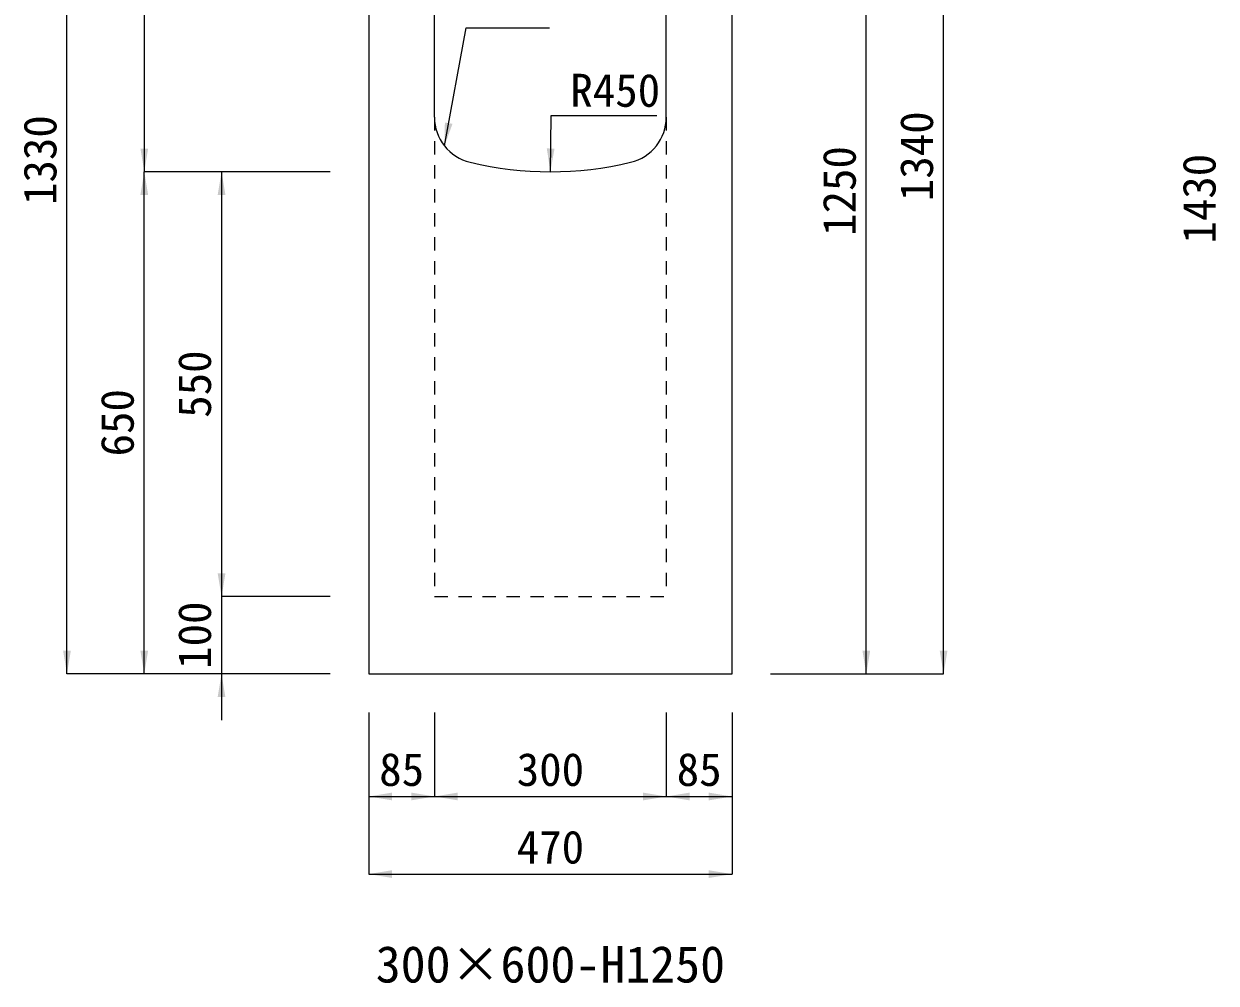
# Model space of a CAD drawing. Units: millimetres at full size. Extents: x -1934 to 78146, y -143454 to -112471.
# Drawn here: x 16717 to 18260, y -141273 to -140031 of the extents above; entities that cross this region are included whole.
import ezdxf
from ezdxf.enums import TextEntityAlignment as Align

# ---------------------------------------------------------------- set-up
doc = ezdxf.new("R2010")
doc.units = ezdxf.units.MM
doc.header["$LTSCALE"] = 23
doc.linetypes.add('USER3', pattern=[1.35, 0.75, -0.6])
for name, color, linetype, lineweight in [('0_2', 7, 'Continuous', 13), ('寸法線', 7, 'Continuous', 13), ('引出線', 4, 'Continuous', 13), ('本体', 2, 'Continuous', 13)]:
    doc.layers.add(name, color=color, linetype=linetype, lineweight=lineweight)
doc.styles.add('ＭＳ ゴシック', font='')
doc.styles.get('ＭＳ ゴシック').set_extended_font_data('MS Gothic')

# ---------------------------------------------------------------- blocks, each defined once
blk = doc.blocks.new('filled_arrow')
at = {"color": 0, "linetype": 'Continuous', "lineweight": -2}
blk.add_solid([(7.5, 1.25), (0, 0), (7.5, -1.25)], dxfattribs=at)

msp = doc.modelspace()

# ---------------------------------------------------------------- linework, layer by layer
at = {"layer": '寸法線'}
for p, q in [((17906.91, -140872.46), (17906.91, -139532.46)), ((16772.59, -140872.46), (16772.59, -139542.46)), ((16872.59, -139622.46), (16872.59, -140222.46)), ((17806.91, -140872.46), (17806.91, -139622.46)), ((16872.59, -140872.46), (16872.59, -140222.46)), ((17113.15, -140222.46), (16872.59, -140222.46)), ((17113.15, -140222.46), (16872.59, -140222.46)), ((16972.59, -140222.46), (16972.59, -140772.46)), ((17113.15, -140222.46), (16972.59, -140222.46)), ((16972.59, -140712.46), (16972.59, -140932.46)), ((17113.15, -140772.46), (16972.59, -140772.46)), ((17113.15, -140772.46), (16972.59, -140772.46)), ((17113.15, -140872.46), (16772.59, -140872.46)), ((17113.15, -140872.46), (16872.59, -140872.46)), ((17113.15, -140872.46), (16972.59, -140872.46)), ((17683.15, -140872.46), (17806.91, -140872.46)), ((17683.15, -140872.46), (17906.91, -140872.46)), ((17163.15, -140922.46), (17163.15, -141031.26)), ((17163.15, -140922.46), (17163.15, -141131.73)), ((17248.15, -140922.46), (17248.15, -141031.26)), ((17248.15, -140922.46), (17248.15, -141031.26)), ((17548.15, -140922.46), (17548.15, -141031.26)), ((17548.15, -140922.46), (17548.15, -141031.26)), ((17633.15, -140922.46), (17633.15, -141031.26)), ((17633.15, -140922.46), (17633.15, -141131.73)), ((17163.15, -141031.26), (17248.15, -141031.26)), ((17248.15, -141031.26), (17548.15, -141031.26)), ((17548.15, -141031.26), (17633.15, -141031.26)), ((17163.15, -141131.73), (17633.15, -141131.73))]:
    msp.add_line(p, q, dxfattribs=at)
at = {"layer": '引出線'}
for points in [[(17261.08, -140189.15), (17289.07, -140036.36), (17396.76, -140036.36)], [(17398.15, -140222.46), (17398.94, -140149.75), (17535.87, -140149.75)]]:
    msp.add_lwpolyline(points, dxfattribs=at)
at = {"layer": '本体', "lineweight": 20}
for p, q in [((17163.15, -139622.46), (17163.15, -140872.46)), ((17248.15, -140151.94), (17248.15, -139622.46)), ((17548.15, -140151.94), (17548.15, -139622.46)), ((17633.15, -140872.46), (17633.15, -139622.46)), ((17163.15, -140872.46), (17633.15, -140872.46))]:
    msp.add_line(p, q, dxfattribs=at)
at = {"layer": '本体', "linetype": 'USER3', "lineweight": 9}
for p, q in [((17248.15, -140151.94), (17248.15, -140772.46)), ((17548.15, -140151.94), (17548.15, -140772.46)), ((17248.15, -140772.46), (17548.15, -140772.46))]:
    msp.add_line(p, q, dxfattribs=at)
at = {"layer": '本体', "lineweight": 20}
for centre, radius, start, end in [((17308.15, -140151.94), 60, 180, 256.65776), ((17488.15, -140151.94), 60, 283.34229, 0), ((17398.15, -139772.46), 450, 256.65776, 283.34229)]:
    msp.add_arc(centre, radius, start, end, dxfattribs=at)

# ---------------------------------------------------------------- block references
at = {"layer": '寸法線', "xscale": 4, "yscale": 4}
for p, rotation in [((16872.59, -140222.46), 90), ((16872.59, -140222.46), 270), ((16972.59, -140222.46), 270), ((16972.59, -140772.46), 90), ((16972.59, -140772.46), 90), ((16772.59, -140872.46), 90), ((16872.59, -140872.46), 90), ((17806.91, -140872.46), 90), ((17906.91, -140872.46), 90), ((16972.59, -140872.46), 270), ((17248.15, -141031.26), 180), ((17548.15, -141031.26), 180), ((17633.15, -141031.26), 180), ((17633.15, -141131.73), 180)]:
    msp.add_blockref('filled_arrow', p, dxfattribs=dict(at, rotation=rotation))
for p in [(17163.15, -141031.26), (17248.15, -141031.26), (17548.15, -141031.26), (17163.15, -141131.73)]:
    msp.add_blockref('filled_arrow', p, dxfattribs=at)
at = {"layer": '引出線', "xscale": 4, "yscale": 4}
for p, rotation in [((17261.08, -140189.15), 79.6), ((17398.15, -140222.46), 89.4)]:
    msp.add_blockref('filled_arrow', p, dxfattribs=dict(at, rotation=rotation))

# ---------------------------------------------------------------- texts
at = {"layer": '0_2', "style": 'ＭＳ ゴシック'}
msp.add_text('300×600-H1250', height=47.47, dxfattribs=at).set_placement((17398.15, -141248.41), align=Align.MIDDLE_CENTER)
at = {"layer": '寸法線', "style": 'ＭＳ ゴシック'}
for s, p in [('1330', (16737.59, -140207.46)), ('1340', (17871.91, -140202.46)), ('1250', (17771.91, -140247.46)), ('1430', (18237.59, -140257.46)), ('550', (16937.59, -140497.46)), ('650', (16837.59, -140547.46)), ('100', (16937.59, -140822.46))]:
    msp.add_text(s, height=42.72, rotation=90, dxfattribs=at).set_placement(p, align=Align.MIDDLE_CENTER)
for s, p in [('85', (17205.65, -140996.26)), ('300', (17398.15, -140996.26)), ('85', (17590.65, -140996.26)), ('470', (17398.15, -141096.73))]:
    msp.add_text(s, height=42.72, dxfattribs=at).set_placement(p, align=Align.MIDDLE_CENTER)
at = {"layer": '引出線', "style": 'ＭＳ ゴシック'}
msp.add_text('R450', height=42.72, dxfattribs=at).set_placement((17423.94, -140095.75), align=Align.TOP_LEFT)

doc.saveas('drawing.dxf')
